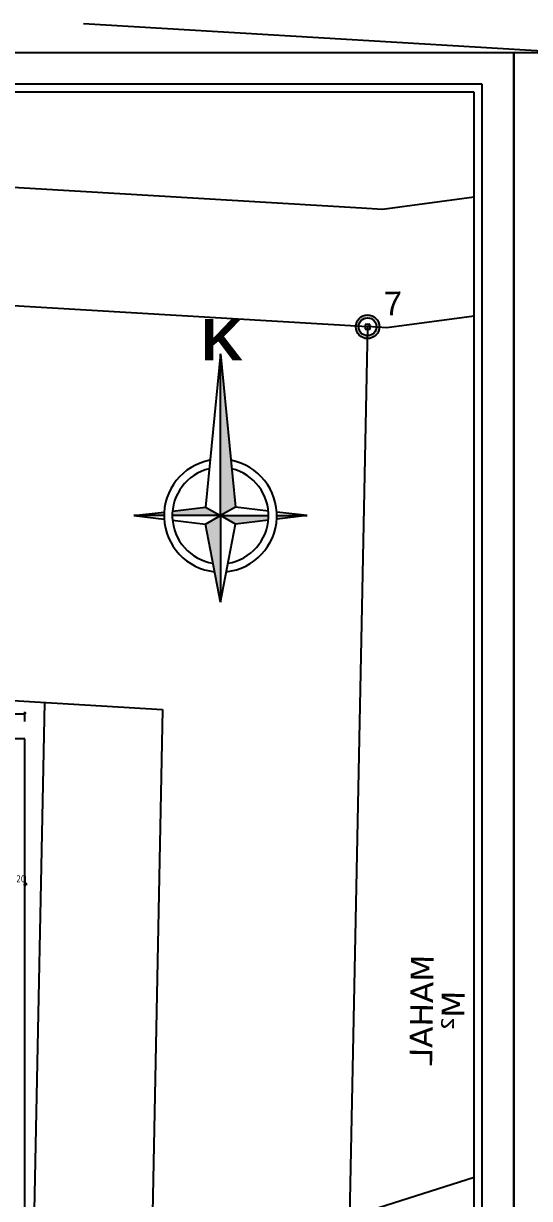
# Model space of a CAD drawing. Header units: millimetres. Extents: x 43168.9 to 43194.6, y -25545.1 to -25543.4.
# Drawn here: x 43179.287 to 43179.544, y -25544.091 to -25543.495 of the extents above; entities that cross this region are included whole.
import ezdxf
from ezdxf.enums import TextEntityAlignment as Align

# ---------------------------------------------------------------- set-up
doc = ezdxf.new("R2010")
doc.units = ezdxf.units.MM
doc.header["$LTSCALE"] = 200
doc.linetypes.add('DASHDOT', pattern=[1, 0.5, -0.25, 0, -0.25])
for name, color, linetype in [('arsasiniri_sgh', 10, 'Continuous'), ('gor-2_sgh', 161, 'Continuous'), ('gor-3_sgh', 191, 'Continuous'), ('olcuic_sgh', 183, 'Continuous'), ('pafta_sgh', 11, 'Continuous'), ('sembol_sgh', 8, 'Continuous'), ('yapi-yaklasma_sgh', 41, 'DASHDOT')]:
    doc.layers.add(name, color=color, linetype=linetype)
doc.styles.add('1-200', font='arial.ttf', dxfattribs={"height": 60})
doc.styles.add('dim', font='VERDANA.TTF', dxfattribs={"width": 0.7})
doc.styles.add('İSİM', font='arialbd.ttf')
doc.styles.add('text1', font='VERDANA.TTF')

msp = doc.modelspace()

# ---------------------------------------------------------------- hatches: boundary and pattern name
h = msp.add_hatch(color=256)
edge = h.paths.add_edge_path()
edge.add_arc((43179.46175, -25543.64896), 0.006, 0, 360)
edge = h.paths.add_edge_path(flags=16)
edge.add_arc((43179.46175, -25543.64896), 0.0045, 0, 360)
h = msp.add_hatch(color=256)
h.paths.add_polyline_path([(43179.3871, -25543.74475), (43179.39473, -25543.74049), (43179.38709, -25543.66267)])
h.paths.add_polyline_path([(43179.3871, -25543.74475), (43179.39473, -25543.74901), (43179.41143, -25543.74705, 0.023599), (43179.41154, -25543.74475)])
h.paths.add_polyline_path([(43179.43106, -25543.74474), (43179.41571, -25543.74475, -0.015803), (43179.41565, -25543.74655)])
h.paths.add_polyline_path([(43179.3871, -25543.74475), (43179.37947, -25543.74901), (43179.38711, -25543.78871)])
h.paths.add_polyline_path([(43179.3871, -25543.74475), (43179.37947, -25543.74049), (43179.36278, -25543.74245, 0.023599), (43179.36267, -25543.74475)])
h.paths.add_polyline_path([(43179.35849, -25543.74475, -0.015803), (43179.35855, -25543.74295), (43179.34314, -25543.74476)])

# ---------------------------------------------------------------- linework, layer by layer
at = {"color": 0, "linetype": 'ByBlock', "lineweight": -2}
for p, q in [((43179.46293, -25543.64773), (43179.46053, -25543.64779)), ((43179.46053, -25543.64779), (43179.46058, -25543.65019)), ((43179.46058, -25543.65019), (43179.46298, -25543.65013)), ((43179.46219, -25543.64938), (43179.46132, -25543.64855)), ((43179.46217, -25543.64853), (43179.46134, -25543.6494)), ((43179.46298, -25543.65013), (43179.46293, -25543.64773)), ((43179.28728, -25543.84585), (43179.28848, -25543.84465)), ((43179.28848, -25543.93108), (43179.28728, -25543.93228))]:
    msp.add_line(p, q, dxfattribs=at)
at = {"color": 7}
for p, q in [((43179.38709, -25543.66267), (43179.37947, -25543.74049)), ((43179.38709, -25543.66267), (43179.39473, -25543.74049)), ((43179.3871, -25543.74475), (43179.38709, -25543.66267)), ((43179.3871, -25543.74475), (43179.38709, -25543.66267)), ((43179.36278, -25543.74245), (43179.37947, -25543.74049)), ((43179.37947, -25543.74049), (43179.3871, -25543.74475)), ((43179.37947, -25543.74049), (43179.3871, -25543.74475)), ((43179.39473, -25543.74049), (43179.3871, -25543.74475)), ((43179.39473, -25543.74049), (43179.3871, -25543.74475)), ((43179.41143, -25543.74244), (43179.39473, -25543.74049)), ((43179.34314, -25543.74476), (43179.35855, -25543.74295)), ((43179.35849, -25543.74475), (43179.34314, -25543.74476)), ((43179.35849, -25543.74475), (43179.34314, -25543.74476)), ((43179.34314, -25543.74476), (43179.35855, -25543.74656)), ((43179.3871, -25543.74475), (43179.36267, -25543.74475)), ((43179.3871, -25543.74475), (43179.36267, -25543.74475)), ((43179.36278, -25543.74706), (43179.37947, -25543.74901)), ((43179.37947, -25543.74901), (43179.3871, -25543.74475)), ((43179.37947, -25543.74901), (43179.3871, -25543.74475)), ((43179.3871, -25543.74475), (43179.38711, -25543.78871)), ((43179.3871, -25543.74475), (43179.38711, -25543.78871)), ((43179.39473, -25543.74901), (43179.3871, -25543.74475)), ((43179.39473, -25543.74901), (43179.3871, -25543.74475)), ((43179.3871, -25543.74475), (43179.41154, -25543.74475)), ((43179.3871, -25543.74475), (43179.41154, -25543.74475)), ((43179.41143, -25543.74705), (43179.39473, -25543.74901)), ((43179.43106, -25543.74474), (43179.41565, -25543.74294)), ((43179.43106, -25543.74474), (43179.41565, -25543.74655)), ((43179.41571, -25543.74475), (43179.43106, -25543.74474)), ((43179.41571, -25543.74475), (43179.43106, -25543.74474)), ((43179.38711, -25543.78871), (43179.37947, -25543.74901)), ((43179.38711, -25543.78871), (43179.39473, -25543.74901))]:
    msp.add_line(p, q, dxfattribs=at)
at = {"color": 0, "linetype": 'Continuous', "lineweight": -2}
for radius in [0.006, 0.0045]:
    msp.add_circle((43179.46175, -25543.64896), radius, dxfattribs=at)
at = {"color": 7}
for radius, start, end in [(0.02861, 100.66595, 264.03073), (0.02861, 275.98733, 79.35212), (0.02443, 103.54233, 261.0398), (0.02443, 278.97826, 76.47573)]:
    msp.add_arc((43179.3871, -25543.74475), radius, start, end, dxfattribs=at)
at = {"layer": 'arsasiniri_sgh', "color": 14}
for p, q in [((43178.444, -25543.58847), (43179.46176, -25543.64889)), ((43179.51588, -25543.64358), (43179.47156, -25543.64955)), ((43179.46176, -25543.64889), (43179.45254, -25544.10046)), ((43179.47156, -25543.64955), (43179.46176, -25543.64889)), ((43179.45254, -25544.1004), (43179.51588, -25544.08021)), ((43179.45254, -25544.1004), (43179.51588, -25544.08021))]:
    msp.add_line(p, q, dxfattribs=at)
at = {"layer": 'gor-2_sgh'}
for p, q in [((43178.84322, -25543.5521), (43179.45871, -25543.58868)), ((43179.46931, -25543.58931), (43179.51588, -25543.58304)), ((43179.45871, -25543.58868), (43179.46931, -25543.58931))]:
    msp.add_line(p, q, dxfattribs=at)
at = {"layer": 'gor-3_sgh'}
for p, q in [((43179.28788, -25543.85792), (43179.27188, -25543.85792)), ((43179.28788, -25544.46892), (43179.28788, -25543.85792))]:
    msp.add_line(p, q, dxfattribs=at)
at = {"layer": 'olcuic_sgh'}
for p, q in [((43179.27163, -25543.84525), (43179.28813, -25543.84525)), ((43179.28788, -25543.84925), (43179.28788, -25543.84425)), ((43179.28788, -25543.92768), (43179.28788, -25543.93268)), ((43179.28788, -25543.93168), (43179.28908, -25543.93168))]:
    msp.add_line(p, q, dxfattribs=at)
at = {"layer": 'pafta_sgh'}
for p, q in [((43179.53588, -25543.51), (43178.35588, -25543.51)), ((43179.53588, -25543.51), (43179.53588, -25544.97)), ((43180.95588, -25543.51), (43179.53588, -25543.51)), ((43179.53588, -25544.97), (43179.53588, -25543.51)), ((43179.51988, -25543.526), (43178.37188, -25543.526)), ((43179.51988, -25544.954), (43179.51988, -25543.526)), ((43179.51588, -25543.53), (43178.37588, -25543.53)), ((43179.51588, -25544.95), (43179.51588, -25543.53))]:
    msp.add_line(p, q, dxfattribs=at)
at = {"layer": 'yapi-yaklasma_sgh', "color": 40}
msp.add_line((43179.31764, -25543.49515), (43179.55601, -25543.50932), dxfattribs=at)
at = {"layer": 'yapi-yaklasma_sgh'}
for p, q in [((43178.544, -25543.79476), (43179.35777, -25543.84307)), ((43179.29783, -25543.83951), (43179.29257, -25544.0972)), ((43179.35777, -25543.84307), (43179.35256, -25544.09842))]:
    msp.add_line(p, q, dxfattribs=at)

# ---------------------------------------------------------------- texts
at = {"color": 7, "style": 'İSİM'}
msp.add_text('K', height=0.021, rotation=0.00903, dxfattribs=at).set_placement((43179.38797, -25543.66605), align=Align.CENTER)
at = {"color": 7, "style": 'text1', "text_generation_flag": 4}
for tag, text, height, p in [('MAHAL', '', 0.01154, (43179.48913, -25543.99549)), ('M²', 'm²', 0.011537, (43179.50493, -25543.99573))]:
    msp.add_attdef(tag, text=text, height=height, rotation=269.13005, dxfattribs=at).set_placement(p, align=Align.MIDDLE)
at = {"layer": 'olcuic_sgh', "color": 2, "style": 'dim', "width": 0.7}
msp.add_text('20', height=0.0036, dxfattribs=at).set_placement((43179.28365, -25543.93077))
at = {"layer": 'sembol_sgh', "color": 1, "ltscale": 50, "style": '1-200'}
msp.add_text('7', height=0.012, rotation=1.36382, dxfattribs=at).set_placement((43179.47009, -25543.64326))

doc.saveas('drawing.dxf')
